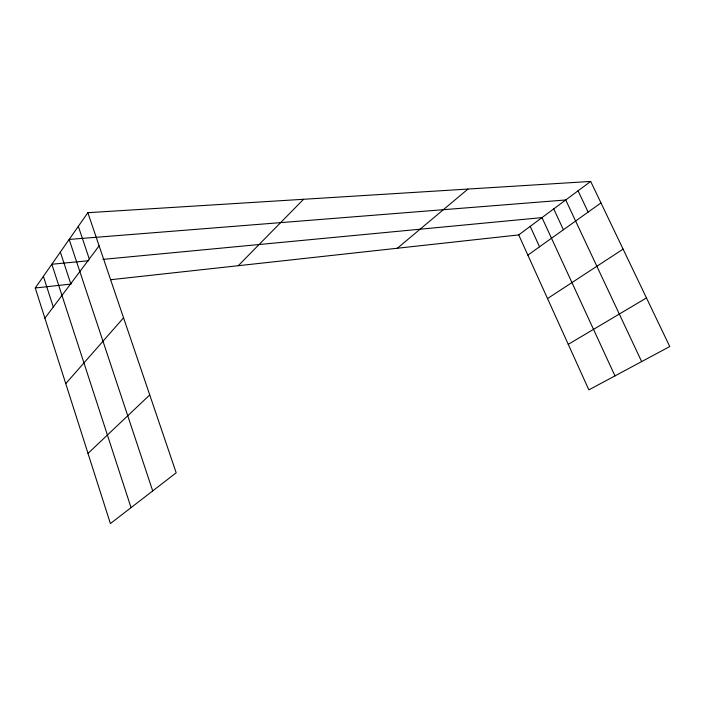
<?xml version="1.0" encoding="UTF-8"?>
<svg xmlns="http://www.w3.org/2000/svg" width="705" height="705" viewBox="0 0 705 705"><rect width="100%" height="100%" fill="white"/><g stroke="black" fill="none" stroke-linecap="round" stroke-linejoin="round"><path stroke-width="1.06" d="M87.852 212.69L176.188 472.808L110.394 523.568L35.25 287.993L87.852 212.69L590.684 181.432L669.75 346.543L588.869 389.865L518.713 234.915L110.65 279.718M44.891 318.219L99.114 245.851M65.759 383.626L123.551 317.823M238.272 265.706L303.564 199.277M88.01 453.403L149.742 394.932M397.364 248.239L467.953 189.063M518.713 234.915L590.684 181.432M527.869 255.139L600.968 202.925M547.529 298.559L623.097 249.121M568.265 344.348L646.467 297.933M35.25 287.993L71.17 284.044M88.715 260.735L51.835 264.243L131.042 507.644M102.877 259.387L541.986 217.616L614.971 375.888M578.047 190.817L588.137 212.09M641.647 361.594L565.727 199.973L69.169 239.436L152.712 490.927M553.716 208.9L563.41 229.751M530.204 226.375L539.537 246.803M78.325 226.314L89.288 258.955M60.339 252.064L70.747 283.71M43.393 276.334L53.28 307.019"/></g></svg>
